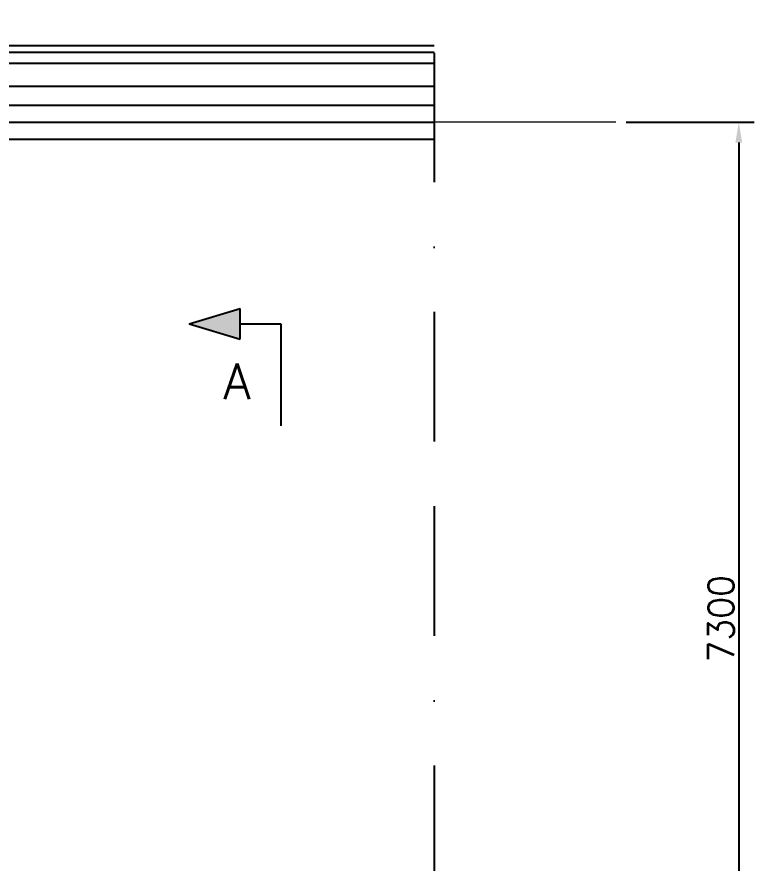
# Model space of a CAD drawing. Header units: metres. Extents: x 0 to 63075, y 0 to 44550.
# Drawn here: x 17375 to 22794, y 30007 to 36226 of the extents above; entities that cross this region are included whole.
import ezdxf
from ezdxf.enums import TextEntityAlignment as Align

# ---------------------------------------------------------------- set-up
doc = ezdxf.new("R2010")
doc.units = ezdxf.units.M
doc.header["$LTSCALE"] = 75
for name, pattern in [('BORDER', [44.45, 12.7, -6.35, 12.7, -6.35, 0, -6.35]), ('CENTER2', [28.575, 19.05, -3.175, 3.175, -3.175]), ('CENTERX2', [101.6, 63.5, -12.7, 12.7, -12.7])]:
    doc.linetypes.add(name, pattern=pattern)
for name, color, linetype in [('GSB', 7, 'Continuous'), ('SC1', 7, 'CENTER2'), ('SDM', 7, 'Continuous'), ('SL1', 8, 'Continuous'), ('SLM', 1, 'BORDER')]:
    doc.layers.add(name, color=color, linetype=linetype)
doc.styles.add('R100', font='simplex.shx', dxfattribs={"height": 2.5})
doc.styles.add('R140', font='simplex.shx', dxfattribs={"height": 3.5})
doc.styles.add('ROMANS', font='ROMANS.SHX')
doc.dimstyles.new('75___1-75', dxfattribs={"dimscale": 75, "dimtxt": 2.5, "dimasz": 2, "dimexe": 1.5, "dimexo": 1, "dimgap": 0.5, "dimtad": 1, "dimdec": 0, "dimzin": 12, "dimtxsty": 'ROMANS', "dimcen": 0, "dimclrd": 256, "dimclre": 256, "dimclrt": 3, "dimazin": 3, "dimtfac": 1, "dimtdec": 0, "dimtmove": 0, "dimatfit": 0, "dimfxl": 1, "dimlwd": -1, "dimlwe": -1, "dimarcsym": 0})

# ---------------------------------------------------------------- blocks, each defined once
blk = doc.blocks.new('A$Cf5d57027')
at = {"layer": 'SL1'}
for p, q in [((5671.2, 13513.6), (12183.1, 13513.6)), ((5671.2, 13465.4), (12183.1, 13465.4)), ((5671.2, 13383.6), (12183.1, 13383.6)), ((5671.2, 13215.4), (12183.1, 13215.4)), ((5671.2, 13075), (12183.1, 13075)), ((0, 12950), (12183.1, 12950)), ((5671.2, 12825), (12183.1, 12825))]:
    blk.add_line(p, q, dxfattribs=at)
blk = doc.blocks.new('*D22')
at = {"layer": 'Defpoints', "color": 0, "transparency": 16777216}
for p in [(21779, 35452.4), (21779, 28152.6), (22681.8, 28152.6)]:
    blk.add_point(p, dxfattribs=at)
at = {"layer": 'SDM', "transparency": 16777216}
for p, q in [((21854, 35452.4), (22794.3, 35452.4)), ((22681.8, 35302.4), (22681.8, 28302.6)), ((21854, 28152.6), (22794.3, 28152.6))]:
    blk.add_line(p, q, dxfattribs=at)
for points in [[(22656.8, 35302.4), (22706.8, 35302.4), (22681.8, 35452.4)], [(22656.8, 28302.6), (22706.8, 28302.6), (22681.8, 28152.6)]]:
    blk.add_solid(points, dxfattribs=at)
at = {"layer": 'SDM', "color": 3, "transparency": 16777216, "insert": (22550.5, 31802.5), "char_height": 187.5, "attachment_point": 5, "rotation": 90, "style": 'ROMANS'}
blk.add_mtext('7300', dxfattribs=at)
blk = doc.blocks.new('SIMB_CORTE_2')
at = {"layer": 'GSB'}
blk.add_hatch(color=2, dxfattribs=at).paths.add_polyline_path([(1.5, -4), (-1.5, -4), (0, -9)])
at = {"layer": 'GSB', "color": 1}
for p, q in [((0, -4), (0, 0)), ((0, 0), (10, 0)), ((0, -9), (-1.5, -4)), ((1.5, -4), (-1.5, -4)), ((0, -9), (1.5, -4))]:
    blk.add_line(p, q, dxfattribs=at)
at = {"layer": 'GSB', "color": 3, "style": 'R100'}
blk.add_attdef('XXXX', (-0.597, 1.573), '', height=2.5, dxfattribs=at)
at = {"layer": 'GSB', "color": 4, "style": 'R140'}
blk.add_attdef('A', text='', height=3.5, dxfattribs=at).set_placement((5.637, -4.293), align=Align.MIDDLE)

msp = doc.modelspace()

# ---------------------------------------------------------------- linework, layer by layer
at = {"layer": 'SC1', "color": 7, "linetype": 'CENTERX2', "lineweight": 9}
msp.add_line((21779, 35452.4), (6016.8, 35452.4), dxfattribs=at)
at = {"layer": 'SLM'}
msp.add_lwpolyline([(8259.5, 37392.1), (20442.6, 37392.1), (20442.6, 22668.4), (8259.5, 22668.4)], close=True, dxfattribs=at)

# ---------------------------------------------------------------- block references
at = {"layer": 'GSB'}
ref = msp.add_blockref('SIMB_CORTE_2', (19314.9, 33971.4), dxfattribs=dict(at, xscale=74.99999999999915, yscale=74.99999999999915, zscale=74.99999999999915, rotation=270))
ref.add_attrib('A', 'A', dxfattribs={"color": 4, "height": 262.5, "style": 'R140'}).set_placement((18992.9, 33548.6), align=Align.MIDDLE)
at = {"layer": 'SDM'}
msp.add_blockref('A$Cf5d57027', (8259.5, 22502.8), dxfattribs=at)

# ---------------------------------------------------------------- dimensions: what is measured, and where the dimension line sits
dim = msp.add_linear_dim(base=(22681.8, 28152.6), p1=(21779, 35452.4), p2=(21779, 28152.6), angle=90, dimstyle='75___1-75', dxfattribs=at)
dim.commit()
dim.dimension.update_dxf_attribs({"geometry": '*D22', "text_midpoint": (22550.5, 31802.5)})

doc.saveas('drawing.dxf')
